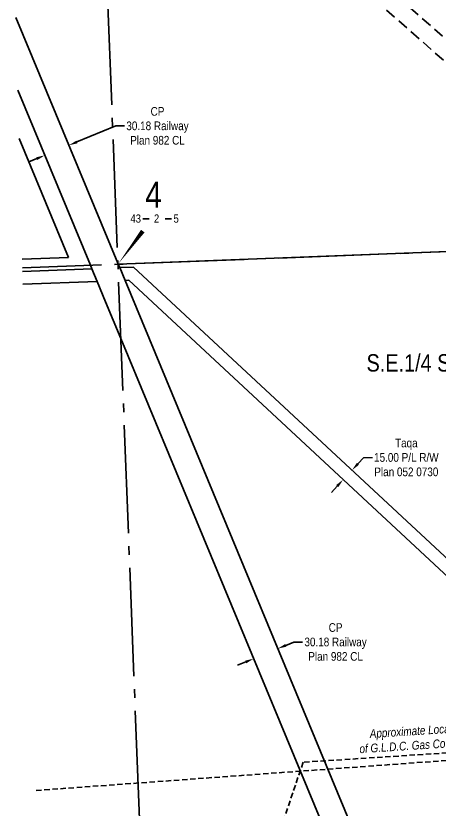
# Model space of a CAD drawing. Extents: x 665644 to 689199, y 5825051 to 5844826.
# Drawn here: x 687052 to 687540, y 5839211 to 5840127 of the extents above; entities that cross this region are included whole.
import ezdxf
from ezdxf.enums import TextEntityAlignment as Align

# ---------------------------------------------------------------- set-up
doc = ezdxf.new("R2010")
doc.units = 0
doc.header["$LTSCALE"] = 5
doc.header["$PDSIZE"] = 0.5
for name, pattern in [('foc-ACCESSROAD', [3.75, 2.5, -1.25]), ('foc-QUARTERLINE', [33, 25, -3, 2, -3]), ('UG_PIPE', [1.875, 1.25, -0.625])]:
    doc.linetypes.add(name, pattern=pattern)
doc.layers.get('Defpoints').update_dxf_attribs({"color": 9})
for name, color, linetype in [('10', 1, 'Continuous'), ('9', 3, 'Continuous'), ('AS-PIPE-UG', 44, 'UG_PIPE'), ('AS-PIPE-UG-T', 44, 'Continuous'), ('C-SYMBOL', 7, 'Continuous'), ('F-AR', 190, 'foc-ACCESSROAD'), ('F-RW', 190, 'Continuous'), ('L-QSEC', 8, 'foc-QUARTERLINE'), ('L-SECLBL', 7, 'Continuous'), ('L-TITLEDB', 4, 'Continuous'), ('L-TITLEDB-T', 4, 'Continuous')]:
    doc.layers.add(name, color=color, linetype=linetype)
doc.layers.add('F-RW-T', color=190, linetype='Continuous', lineweight=9)
doc.styles.add('175L', font='ARIALN.TTF', dxfattribs={"height": 20})
doc.styles.add('80CG', font='ARIALN.TTF', dxfattribs={"height": 10})
doc.styles.add('80L', font='ARIALN.TTF', dxfattribs={"height": 10})
doc.styles.add('SIMPLEX', font='ARIALN.TTF')
doc.dimstyles.new('Compass 5 000', dxfattribs={"dimscale": 5, "dimtxt": 9, "dimasz": 2, "dimexe": 0.2, "dimexo": 0.0625, "dimgap": 0.5, "dimtad": 0, "dimtih": 1, "dimtoh": 1, "dimzin": 0, "dimdsep": 46, "dimtxsty": '80CG', "dimcen": 0.1, "dimse1": 1, "dimse2": 1, "dimclrd": 256, "dimclrt": 256, "dimaunit": 1, "dimadec": 4, "dimazin": 0, "dimtfac": 0.06, "dimtofl": 0, "dimtmove": 0, "dimatfit": 1, "dimfxl": 0.2, "dimtolj": 1, "dimtzin": 0, "dimlwd": -1, "dimarcsym": 0})

# ---------------------------------------------------------------- blocks, each defined once
blk = doc.blocks.new('L-SECLBL')
at = {"layer": '9', "color": 7}
for p, q in [((-5.08, -27.83), (-12.29, -27.83)), ((20.7, -27.83), (13.5, -27.83))]:
    blk.add_line(p, q, dxfattribs=at)
at = {"layer": '10', "color": 2, "style": 'SIMPLEX'}
blk.add_attdef('SEC', text='', height=30, dxfattribs=at).set_placement((0, 0), align=Align.MIDDLE)
at = {"layer": '10', "color": 5, "style": '80L'}
blk.add_attdef('TWP', text='', height=9.5, dxfattribs=at).set_placement((-14.43, -27.37), align=Align.MIDDLE_RIGHT)
blk.add_attdef('RGE', text='', height=9.5, dxfattribs=at).set_placement((3.62, -27.37), align=Align.MIDDLE_CENTER)
blk.add_attdef('MER', text='', height=9.5, dxfattribs=at).set_placement((23.17, -27.37), align=Align.MIDDLE_LEFT)
blk = doc.blocks.new('*D2639')
at = {"layer": 'Defpoints', "color": 0, "transparency": 16777216}
for p in [(687433.29, 5839607.98), (687423.07, 5839596.99), (687439.42, 5839602.28)]:
    blk.add_point(p, dxfattribs=at)
at = {"layer": 'F-RW-T', "transparency": 16777216}
for p, q in [((687446.23, 5839609.6), (687453.04, 5839616.92)), ((687453.04, 5839616.92), (687463.04, 5839616.92)), ((687422.39, 5839583.97), (687415.58, 5839576.64))]:
    blk.add_line(p, q, dxfattribs=at)
for points in [[(687445.01, 5839610.74), (687447.45, 5839608.47), (687439.42, 5839602.28)], [(687421.17, 5839585.1), (687423.61, 5839582.83), (687429.2, 5839591.29)]]:
    blk.add_solid(points, dxfattribs=at)
at = {"layer": 'F-RW-T', "transparency": 16777216, "insert": (687502.12, 5839616.92), "char_height": 10, "attachment_point": 5, "style": '80CG'}
blk.add_mtext('\\A1;Taqa\\P15.00 P/L R/W\\PPlan 052 0730', dxfattribs=at)
blk = doc.blocks.new('*D2666')
at = {"layer": 'Defpoints', "color": 0, "transparency": 16777216}
for p in [(687108.41, 5839987.71), (687080.55, 5839976.15), (687112.76, 5839977.23)]:
    blk.add_point(p, dxfattribs=at)
at = {"layer": 'L-TITLEDB-T', "transparency": 16777216}
for p, q in [((687121.99, 5839981.07), (687166.75, 5839999.64)), ((687166.75, 5839999.64), (687176.75, 5839999.64)), ((687075.66, 5839961.84), (687066.43, 5839958.01))]:
    blk.add_line(p, q, dxfattribs=at)
for points in [[(687121.35, 5839982.61), (687122.63, 5839979.53), (687112.76, 5839977.23)], [(687075.02, 5839963.38), (687076.3, 5839960.3), (687084.9, 5839965.67)]]:
    blk.add_solid(points, dxfattribs=at)
at = {"layer": 'L-TITLEDB-T', "transparency": 16777216, "insert": (687214.95, 5839999.64), "char_height": 10, "attachment_point": 5, "style": '80CG'}
blk.add_mtext('\\A1;CP\\P30.18 Railway\\PPlan 982 CL', dxfattribs=at)
blk = doc.blocks.new('*D2669')
at = {"layer": 'Defpoints', "color": 0, "transparency": 16777216}
for p in [(687353.1, 5839397.96), (687353.8, 5839396.26), (687325.24, 5839386.4)]:
    blk.add_point(p, dxfattribs=at)
at = {"layer": 'L-TITLEDB-T', "transparency": 16777216}
for p, q in [((687363.04, 5839400.09), (687372.27, 5839403.93)), ((687372.27, 5839403.93), (687382.27, 5839403.93)), ((687316.71, 5839380.87), (687307.47, 5839377.03))]:
    blk.add_line(p, q, dxfattribs=at)
for points in [[(687362.4, 5839401.63), (687363.68, 5839398.55), (687353.8, 5839396.26)], [(687316.07, 5839382.4), (687317.35, 5839379.33), (687325.94, 5839384.7)]]:
    blk.add_solid(points, dxfattribs=at)
at = {"layer": 'L-TITLEDB-T', "transparency": 16777216, "insert": (687420.47, 5839403.93), "char_height": 10, "attachment_point": 5, "style": '80CG'}
blk.add_mtext('\\A1;CP\\P30.18 Railway\\PPlan 982 CL', dxfattribs=at)

msp = doc.modelspace()

# ---------------------------------------------------------------- linework, layer by layer
at = {"layer": 'AS-PIPE-UG', "flags": 128}
for points in [[(687074.94, 5839232.581), (687990.626, 5839299.442), (688826.776, 5839305.923), (688927.47, 5839306.467)], [(687839.485, 5839294.951), (687383.114, 5839265.152)], [(687383.114, 5839265.152), (687359.107, 5839194.715)]]:
    msp.add_lwpolyline(points, dxfattribs=at)
at = {"layer": 'F-AR', "flags": 128}
msp.add_lwpolyline([(687963.883, 5840013.466), (687710.125, 5839929.809), (687347.886, 5840249.15), (687191.035, 5840242.828), (687190.229, 5840262.811), (687355.095, 5840269.457), (687714.751, 5839952.393), (687963.047, 5840034.249)], close=True, dxfattribs=at)
at = {"layer": 'F-RW', "flags": 128}
for points in [[(687139.253, 5839834.799), (687059.211, 5839831.72)], [(687187.364, 5839836.644), (687171.359, 5839836.023)], [(687671.047, 5839386.901), (687187.364, 5839836.644)], [(687059.602, 5839816.795), (687145.308, 5839820.096)], [(687177.488, 5839821.249), (687181.717, 5839821.412)], [(687181.717, 5839821.412), (687666.655, 5839370.494)]]:
    msp.add_lwpolyline(points, dxfattribs=at)
at = {"layer": 'L-QSEC', "flags": 128}
for points in [[(687137.932, 5840643.524), (687200.583, 5839037.009)], [(687974.65, 5839871.05), (687059.106, 5839835.691)]]:
    msp.add_lwpolyline(points, dxfattribs=at)
at = {"layer": 'L-SECLBL', "flags": 128}
msp.add_lwpolyline([(687169.27, 5839839.945, 0, 5, 0), (687197.993, 5839878.191, 0, 0, 0)], format="xyseb", dxfattribs=at)
at = {"layer": 'L-TITLEDB', "flags": 128}
for points in [[(687051.516, 5840124.793), (687169.243, 5839841.123)], [(687053.722, 5840040.791), (687137.592, 5839838.702)], [(687055.184, 5839985.102), (687112.196, 5839847.726)], [(687169.725, 5839839.958), (687969.625, 5839870.861)], [(687058.844, 5839845.68), (687112.196, 5839847.726)], [(687169.243, 5839841.123), (687169.725, 5839839.958)], [(687137.592, 5839838.702), (687139.253, 5839834.799)], [(687139.253, 5839834.799), (687145.308, 5839820.096)], [(687169.725, 5839839.958), (687171.359, 5839836.023)], [(687171.359, 5839836.023), (687177.488, 5839821.249)], [(687145.308, 5839820.096), (687155.053, 5839796.598)], [(687177.488, 5839821.249), (687492.017, 5839063.111)], [(687155.053, 5839796.598), (687172.634, 5839754.237)], [(687172.634, 5839754.237), (687459.867, 5839061.883)]]:
    msp.add_lwpolyline(points, dxfattribs=at)

# ---------------------------------------------------------------- block references
at = {"layer": 'L-SECLBL'}
msp.add_blockref('L-SECLBL', (687210.304, 5839920.089), dxfattribs=at).add_auto_attribs({'SEC': '4', 'TWP': '43', 'RGE': '2', 'MER': '5'})

# ---------------------------------------------------------------- texts
at = {"layer": 'AS-PIPE-UG-T', "insert": (687446.26, 5839302.12), "char_height": 10, "attachment_point": 1, "rotation": 3.735835, "style": '175L'}
msp.add_mtext_dynamic_manual_height_columns('\\pi13.307;{\\fArial Narrow|b0|i1|c0|p34;Approximate Location\\P\\pi0.32967;of G.L.D.C. Gas Co-op Ltd.}', width=137.14638, gutter_width=50, heights=[0], dxfattribs=at)
at = {"layer": 'C-SYMBOL', "color": 3, "style": '175L'}
msp.add_text('S.E.1/4 Sec. 4-43-2-W.5M.', height=20, dxfattribs=at).set_placement((687593.086, 5839710.103), align=Align.BOTTOM_CENTER)

# ---------------------------------------------------------------- dimensions: what is measured, and where the dimension line sits
at = {"layer": 'F-RW-T', "color": 3}
dim = msp.add_aligned_dim(p1=(687423.072, 5839596.989), p2=(687433.289, 5839607.976), distance=-8.369, text='Taqa\\P15.00 P/L R/W\\PPlan 052 0730', dimstyle='Compass 5 000', dxfattribs=at)
dim.commit()
dim.dimension.update_dxf_attribs({"geometry": '*D2639', "text_midpoint": (687502.123, 5839616.924)})
at = {"layer": 'L-TITLEDB-T'}
for base, p1, p2, picture, middle in [((687112.755, 5839977.233), (687080.548, 5839976.151), (687108.406, 5839987.712), '*D2666', (687214.947, 5839999.642)), ((687353.802, 5839396.26), (687325.238, 5839386.401), (687353.096, 5839397.962), '*D2669', (687420.47, 5839403.926))]:
    dim = msp.add_linear_dim(base=base, p1=p1, p2=p2, angle=22.539094, text='CP\\P30.18 Railway\\PPlan 982 CL', dimstyle='Compass 5 000', dxfattribs=at)
    dim.commit()
    dim.dimension.update_dxf_attribs({"geometry": picture, "text_midpoint": middle, "dimtype": 161})

doc.saveas('drawing.dxf')
